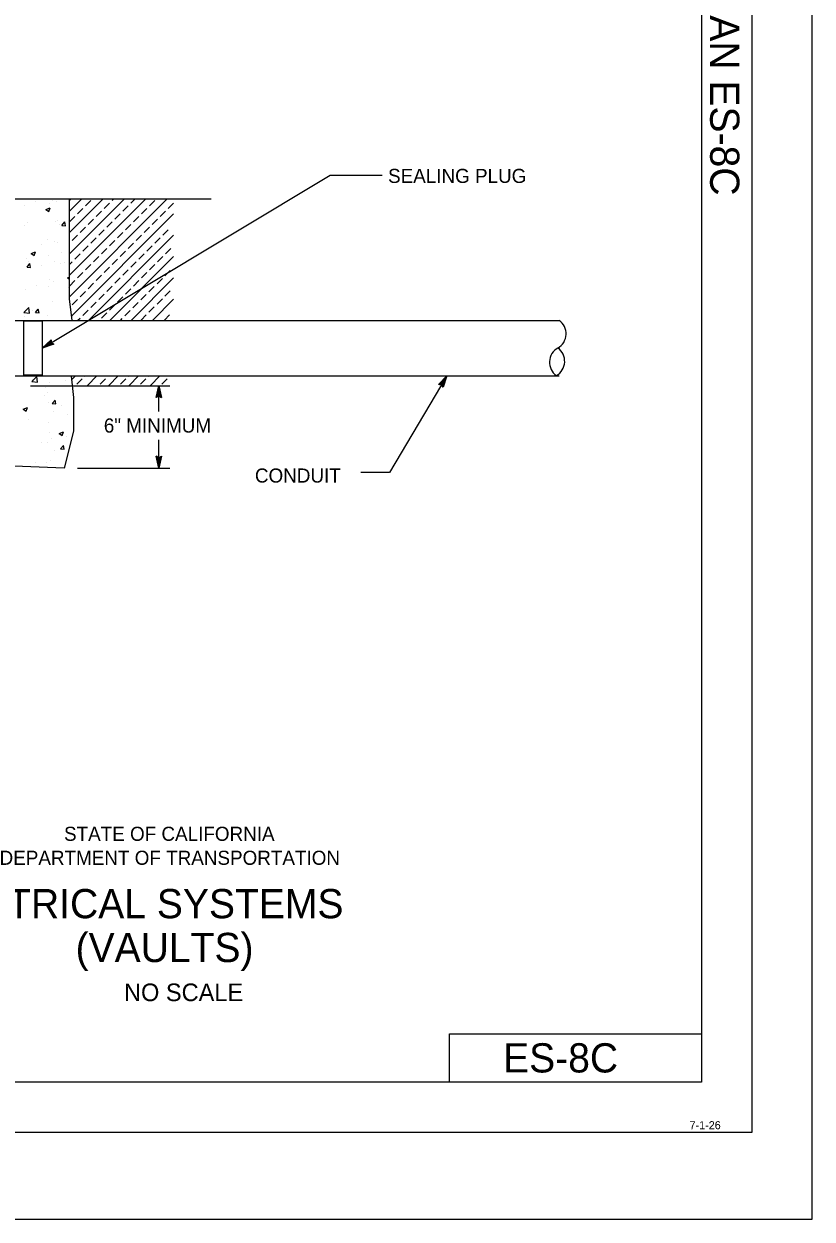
# Model space of a CAD drawing. Extents: x -894 to 866, y -472 to 714.
# Drawn here: x 475 to 866, y -472 to 121 of the extents above; entities that cross this region are included whole.
import ezdxf

# ---------------------------------------------------------------- set-up
doc = ezdxf.new("R2010")
doc.units = 0
for name, color, linetype in [('border_INSIDE-BORDER-anno', 7, 'Continuous'), ('border_PLOTTING-ELEMENTS', 7, 'Continuous'), ('border_rw_22x34_Cut_Lines', 7, 'Continuous'), ('border_SHEET', 7, 'Continuous'), ('border_WITHIN-BORDER-anno', 7, 'Continuous'), ('es_DETAIL', 7, 'Continuous'), ('es_DETAIL-anno', 7, 'Continuous')]:
    doc.layers.add(name, color=color, linetype=linetype)

msp = doc.modelspace()

# ---------------------------------------------------------------- linework, layer by layer
at = {"layer": 'border_PLOTTING-ELEMENTS'}
for points in [[(-894.04, -472.43), (865.96, -472.43), (865.96, 713.57), (-894.04, 713.57)], [(-864.04, 670.57), (835.96, 670.57), (835.96, -429.43), (-864.04, -429.43)]]:
    msp.add_lwpolyline(points, close=True, dxfattribs=at)
at = {"layer": 'border_rw_22x34_Cut_Lines'}
msp.add_lwpolyline([(-864.04, 670.57), (835.96, 670.57), (835.96, -429.43), (-864.04, -429.43)], close=True, dxfattribs=at)
at = {"layer": 'border_SHEET'}
for p, q in [((810.96, 645.57), (810.96, -404.43)), ((685.93, -404.43), (685.93, -380.43)), ((685.93, -380.43), (810.93, -380.43)), ((810.96, -404.43), (-814.04, -404.43))]:
    msp.add_line(p, q, dxfattribs=at)
at = {"layer": 'es_DETAIL'}
for p, q in [((567.57, 33.69), (461.3, 33.69)), ((475.05, 30.32), (475.05, 30.32)), ((480.37, 32.49), (480.37, 32.49)), ((487.54, 31.67), (487.54, 31.67)), ((488.79, 33.12), (488.79, 33.12)), ((490.64, 32.57), (490.64, 32.57)), ((497, 33.69), (497, -6.97)), ((497, 27.48), (503.21, 33.69)), ((497, 16.88), (513.8, 33.69)), ((497, 6.27), (524.41, 33.69)), ((497, -4.33), (535.01, 33.69)), ((497, -14.94), (545.62, 33.69)), ((497, 32.78), (497.91, 33.69)), ((505.12, 30.3), (507.77, 32.95)), ((514.39, 28.97), (517.04, 31.62)), ((518.37, 32.95), (519.11, 33.69)), ((523.68, 27.65), (526.32, 30.3)), ((527.65, 31.62), (529.71, 33.69)), ((536.92, 30.3), (539.57, 32.95)), ((546.21, 28.97), (548.86, 31.62)), ((485.56, 28.46), (487.66, 29.27)), ((485.56, 28.46), (487.05, 27.46)), ((487.05, 27.46), (487.66, 29.27)), ((497.16, 22.35), (499.82, 25)), ((498.17, -24.36), (548.86, 26.32)), ((501.14, 26.32), (503.79, 28.97)), ((510.42, 25), (513.07, 27.65)), ((519.69, 23.67), (522.35, 26.32)), ((528.97, 22.35), (531.62, 25)), ((532.95, 26.32), (535.6, 28.97)), ((542.22, 25), (544.88, 27.65)), ((474.69, 20.33), (474.69, 20.33)), ((476.49, 21.9), (476.49, 21.9)), ((490.27, 22.59), (490.27, 22.59)), ((491.42, 23.16), (491.42, 23.16)), ((492.51, 21.23), (492.51, 21.23)), ((493.49, 20.59), (494.95, 22.31)), ((493.49, 20.59), (495.29, 20.44)), ((495.29, 20.44), (494.95, 22.31)), ((502.47, 17.04), (505.12, 19.69)), ((506.44, 21.01), (509.09, 23.67)), ((511.74, 15.71), (514.39, 18.36)), ((515.72, 19.69), (518.37, 22.35)), ((525, 18.36), (527.65, 21.01)), ((534.27, 17.04), (536.92, 19.69)), ((538.25, 21.01), (540.9, 23.67)), ((543.56, 15.71), (546.21, 18.36)), ((543.56, 15.71), (546.21, 18.36)), ((486.31, 13.77), (486.31, 13.77)), ((489.91, 12.6), (489.91, 12.6)), ((491.03, 12.33), (491.03, 12.33)), ((498.48, 13.06), (501.14, 15.71)), ((506.76, -26.39), (548.86, 15.71)), ((507.77, 11.74), (510.42, 14.39)), ((517.04, 10.42), (519.69, 13.06)), ((521.03, 14.39), (523.68, 17.04)), ((530.3, 13.06), (532.95, 15.71)), ((539.57, 11.74), (542.22, 14.39)), ((478.26, 6.71), (480.37, 7.52)), ((478.26, 6.71), (479.76, 5.71)), ((479.76, 5.71), (480.36, 7.52)), ((483.54, 11.33), (483.54, 11.33)), ((493.49, 7.18), (493.49, 7.18)), ((497, 11.57), (497.16, 11.74)), ((499.82, 3.79), (502.47, 6.44)), ((503.79, 7.77), (506.44, 10.42)), ((513.07, 6.44), (515.72, 9.09)), ((522.35, 5.12), (525, 7.77)), ((526.32, 9.09), (528.97, 11.74)), ((531.62, 3.79), (534.27, 6.44)), ((535.6, 7.77), (538.25, 10.42)), ((544.88, 6.44), (547.53, 9.09)), ((544.88, 6.44), (547.53, 9.09)), ((476, 4.18), (476, 4.18)), ((476.15, -0.09), (477.59, 1.64)), ((476.99, 2.55), (476.99, 2.55)), ((477.93, -0.24), (477.59, 1.64)), ((483.15, 0.5), (483.15, 0.5)), ((486.67, 5.9), (486.67, 5.9)), ((489.55, 2.61), (489.55, 2.61)), ((492.99, 1.87), (492.99, 1.87)), ((494.51, 1.99), (494.51, 1.99)), ((497, 0.97), (498.48, 2.47)), ((505.12, -1.52), (507.77, 1.14)), ((509.09, 2.47), (511.74, 5.12)), ((517.35, -26.39), (548.86, 5.12)), ((518.37, 1.14), (521.03, 3.79)), ((527.65, -0.18), (530.3, 2.47)), ((536.92, -1.52), (539.57, 1.14)), ((540.9, 2.47), (543.56, 5.12)), ((475.64, -0.5), (475.64, -0.5)), ((476.15, -0.09), (477.93, -0.24)), ((496.17, -5.37), (497, -5.04)), ((496.17, -5.37), (497, -5.92)), ((501.14, -5.49), (503.79, -2.83)), ((510.42, -6.82), (513.07, -4.17)), ((514.39, -2.83), (517.04, -0.18)), ((519.69, -8.14), (522.35, -5.49)), ((523.68, -4.17), (526.32, -1.52)), ((527.94, -26.39), (548.86, -5.47)), ((532.95, -5.49), (535.6, -2.83)), ((540.68, -8.35), (543.33, -5.7)), ((544.65, -4.38), (547.3, -1.73)), ((544.65, -4.38), (547.3, -1.73)), ((475.26, -11.33), (475.26, -11.33)), ((480.71, -9.35), (480.71, -9.35)), ((486.62, -9.84), (486.62, -9.84)), ((487.46, -6.31), (487.46, -6.31)), ((489.17, -7.37), (489.17, -7.37)), ((496.71, -10.02), (496.71, -10.02)), ((497, -6.97), (497, -16.01)), ((497.16, -9.47), (499.82, -6.82)), ((506.44, -10.79), (509.09, -8.14)), ((515.72, -12.12), (518.37, -9.47)), ((525, -13.44), (527.65, -10.79)), ((528.97, -9.47), (531.62, -6.82)), ((536.69, -12.34), (539.34, -9.68)), ((544.65, -14.49), (547.3, -11.84)), ((488.82, -17.35), (488.82, -17.35)), ((497, -16.01), (498.46, -26.39)), ((498.48, -18.74), (501.14, -16.09)), ((502.47, -14.77), (505.12, -12.12)), ((507.77, -20.07), (510.42, -17.42)), ((511.74, -16.09), (514.39, -13.44)), ((521.03, -17.42), (523.68, -14.77)), ((528.74, -20.29), (531.39, -17.64)), ((532.72, -16.31), (535.37, -13.66)), ((538.53, -26.39), (548.86, -16.07)), ((540.68, -18.46), (543.33, -15.81)), ((474.62, -22.62), (476.96, -20.18)), ((474.62, -22.62), (477.3, -23.02)), ((477.3, -23.02), (476.96, -20.18)), ((478.73, -21.67), (478.73, -21.67)), ((480.31, -22.64), (481.75, -20.93)), ((480.31, -22.64), (482.1, -22.8)), ((482.1, -22.8), (481.75, -20.93)), ((503.79, -24.04), (506.44, -21.39)), ((513.07, -25.38), (515.72, -22.73)), ((517.04, -21.39), (519.69, -18.74)), ((524.77, -24.26), (527.42, -21.61)), ((536.69, -22.44), (539.34, -19.79)), ((455.63, -26.52), (740.4, -26.52)), ((474.86, -24.67), (474.86, -24.67)), ((486.21, -24.21), (486.21, -24.21)), ((501.45, -26.39), (502.47, -25.38)), ((522.65, -26.39), (523.45, -25.59)), ((532.75, -26.39), (535.37, -23.76)), ((544.33, -26.39), (546.95, -23.76)), ((446.75, -53.99), (740.4, -53.99)), ((478.61, -56.8), (480.95, -54.36)), ((478.61, -56.8), (481.27, -57.2)), ((479.06, -55.92), (479.06, -55.92)), ((481.27, -57.2), (480.95, -54.36)), ((487.35, -57.29), (487.35, -57.29)), ((495.08, -56.59), (495.08, -56.59)), ((498.09, -54.16), (499.14, -64.75)), ((498.28, -56.05), (500.28, -54.05)), ((500.91, -58.23), (503.56, -55.58)), ((504.89, -54.26), (505.1, -54.05)), ((506.17, -58.76), (510.88, -54.05)), ((512.49, -58.23), (515.14, -55.58)), ((516.47, -54.26), (516.68, -54.05)), ((516.76, -58.76), (521.47, -54.05)), ((522.6, -58.23), (525.25, -55.58)), ((526.58, -54.26), (526.79, -54.05)), ((526.83, -58.76), (531.53, -54.05)), ((532.52, -58.23), (535.17, -55.58)), ((536.5, -54.26), (536.71, -54.05)), ((537.42, -58.76), (542.13, -54.05)), ((543, -58.23), (545.65, -55.58)), ((484.98, -64.01), (484.98, -64.01)), ((485.38, -59.94), (485.38, -59.94)), ((486.13, -62.18), (486.13, -62.18)), ((499.14, -64.75), (499.25, -81.51)), ((474.27, -70.6), (476.37, -69.8)), ((474.27, -70.6), (475.76, -71.61)), ((475.76, -71.61), (476.37, -69.8)), ((486.99, -67.27), (486.99, -67.27)), ((488.62, -67.76), (490.07, -66.04)), ((488.62, -67.76), (490.42, -67.92)), ((490.42, -67.92), (490.07, -66.04)), ((493.31, -68.77), (493.31, -68.77)), ((475.82, -71.77), (475.82, -71.77)), ((477.08, -75.83), (477.08, -75.83)), ((489.11, -71.84), (489.11, -71.84)), ((496.02, -73.34), (496.02, -73.34)), ((486.62, -77.26), (486.62, -77.26)), ((487.28, -82.26), (487.28, -82.26)), ((492.17, -82.68), (494.27, -81.88)), ((492.17, -82.68), (493.66, -83.69)), ((493.66, -83.69), (494.27, -81.88)), ((499.25, -81.51), (494.66, -99.86)), ((483.27, -87.16), (483.27, -87.16)), ((486.26, -87.24), (486.26, -87.24)), ((488.14, -85.17), (488.14, -85.17)), ((492.79, -90.33), (494.24, -88.6)), ((494.59, -90.48), (494.24, -88.6)), ((495.65, -84.18), (495.65, -84.18)), ((489.59, -91.19), (489.59, -91.19)), ((492.79, -90.33), (494.59, -90.48)), ((494.66, -99.86), (451.76, -98.17)), ((480.25, -97), (480.25, -97)), ((485.9, -97.22), (485.9, -97.22)), ((487.76, -96.01), (487.76, -96.01))]:
    msp.add_line(p, q, dxfattribs=at)
msp.add_lwpolyline([(474.6, -26.77), (483.74, -26.77), (483.74, -53.76), (474.6, -53.76)], close=True, dxfattribs=at)
for centre, start, end in [((735.68, -33.15), 299.4814, 54.58292), ((743.69, -47.32), 119.4814, 234.58292), ((734.97, -46.86), 299.4814, 54.58292)]:
    msp.add_arc(centre, 8.14, start, end, dxfattribs=at)
at = {"layer": 'es_DETAIL-anno'}
for p, q in [((483.74, -40.27), (626.73, 45.57)), ((626.73, 45.57), (652.43, 45.57)), ((477.91, -58.92), (547.03, -58.92)), ((541.56, -71.81), (541.56, -58.92)), ((684.64, -53.99), (656.06, -101.92)), ((541.56, -99.86), (541.56, -85.84)), ((501.25, -99.86), (547.03, -99.86)), ((656.06, -101.92), (641.97, -101.92))]:
    msp.add_line(p, q, dxfattribs=at)
for points in [[(489.48, -38.36), (483.74, -40.27), (488.13, -36.1), (488.13, -36.51), (484.91, -39.56), (489.12, -38.17), (488.76, -37.97), (486.07, -38.87), (488.13, -36.92), (488.12, -37.33), (487.24, -38.17), (488.4, -37.78), (488.12, -37.63), (488.13, -36.1), (488.12, -37.63)], [(540.24, -64.82), (541.56, -58.92), (542.86, -64.82), (542.52, -64.61), (541.56, -60.29), (540.59, -64.62), (540.93, -64.41), (541.55, -61.64), (542.17, -64.4), (541.82, -64.19), (541.55, -63), (541.28, -64.2), (541.56, -64.04), (542.86, -64.82), (541.56, -64.04)], [(680.48, -58.38), (684.64, -53.99), (682.74, -59.73), (682.55, -59.37), (683.94, -55.16), (680.89, -58.38), (681.29, -58.38), (683.24, -56.32), (682.35, -59.01), (682.16, -58.65), (682.55, -57.49), (681.7, -58.38), (682.02, -58.38), (682.74, -59.73), (682.02, -58.38)], [(542.87, -93.96), (541.56, -99.86), (540.25, -93.96), (540.59, -94.17), (541.55, -98.49), (542.52, -94.17), (542.18, -94.37), (541.56, -97.14), (540.94, -94.38), (541.29, -94.59), (541.56, -95.78), (541.83, -94.58), (541.56, -94.74), (540.25, -93.96), (541.56, -94.74)]]:
    msp.add_lwpolyline(points, close=True, dxfattribs=at)

# ---------------------------------------------------------------- texts
at = {"layer": 'border_INSIDE-BORDER-anno'}
for s, height, p in [('STATE OF CALIFORNIA', 7, (494.52, -284.76)), ('DEPARTMENT OF TRANSPORTATION', 7, (462.52, -296.66)), ('ELECTRICAL SYSTEMS', 14.5, (415.61, -323.16)), ('(VAULTS)', 14.5, (500.26, -344.91)), ('NO SCALE', 8.75, (524.3, -364.29))]:
    msp.add_text(s, height=height, dxfattribs=at).set_placement(p)
at = {"layer": 'border_WITHIN-BORDER-anno'}
msp.add_text('2026 STANDARD PLAN ES-8C', height=14.5, rotation=270, dxfattribs=at).set_placement((815.33, 309.13))
for s, height, p in [('ES-8C', 14.5, (712.52, -399.68)), ('7-1-26', 4, (805.11, -427.85))]:
    msp.add_text(s, height=height, dxfattribs=at).set_placement(p)
at = {"layer": 'es_DETAIL-anno'}
for s, p in [('SEALING PLUG', (655.4, 41.66)), ('SEALING PLUG', (655.4, 41.66)), ('6" MINIMUM', (514.28, -82.19)), ('CONDUIT', (589.3, -107))]:
    msp.add_text(s, height=7, dxfattribs=at).set_placement(p)

doc.saveas('drawing.dxf')
